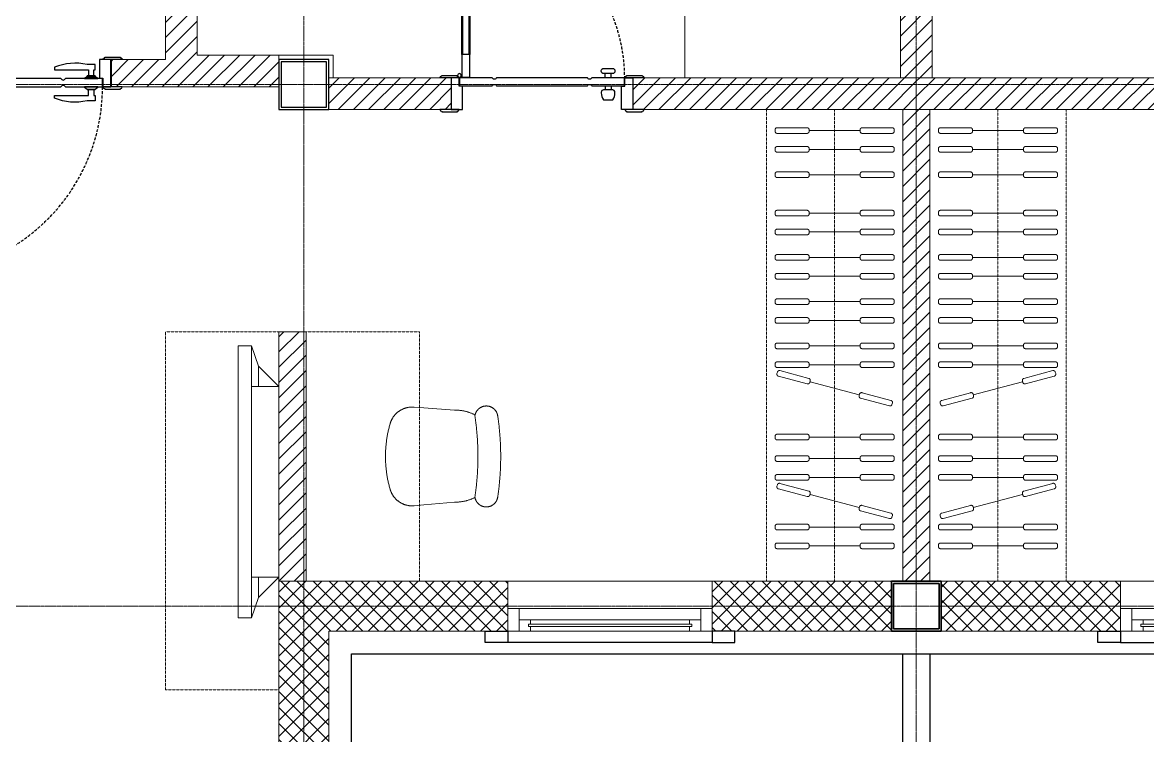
# Model space of a CAD drawing. Header units: millimetres. Extents: x 0 to 71617, y -15450 to 30894.
# Drawn here: x 48567 to 53526, y -7426 to -4283 of the extents above; entities that cross this region are included whole.
import ezdxf

# ---------------------------------------------------------------- set-up
doc = ezdxf.new("R2010")
doc.units = ezdxf.units.MM
for name, pattern in [('CENTER2', [1.125, 0.75, -0.125, 0.125, -0.125]), ('DASHED2', [0.375, 0.25, -0.125]), ('HIDDEN', [0.375, 0.25, -0.125])]:
    doc.linetypes.add(name, pattern=pattern)
for name, color, linetype, lineweight in [('axis', 40, 'CENTER2', 5), ('Brick Wall Hatch', 254, 'Continuous', 5), ('DIM2', 4, 'Continuous', 5), ('DOOR', 4, 'Continuous', 5), ('Furniture', 36, 'Continuous', 5), ('Hatch', 8, 'Continuous', 5), ('LINE-DETAIL-SAKURA', 2, 'Continuous', 30), ('Wall Brick', 5, 'Continuous', 15), ('Window', 133, 'Continuous', 5)]:
    doc.layers.add(name, color=color, linetype=linetype, lineweight=lineweight)
for name, color, linetype in [('COL', 5, 'Continuous'), ('DIM', 4, 'Continuous'), ('Wall', 7, 'Continuous')]:
    doc.layers.add(name, color=color, linetype=linetype)
pattern_1 = [(45, (-747547.1, -513433.095), (-33.6759605, 33.6759605), [])]
pattern_2 = [(135, (-86110, -5210), (-35.35534, -35.35534), []), (225, (-86110, -5210), (35.35534, -35.35534), [])]

# ---------------------------------------------------------------- blocks, each defined once
blk = doc.blocks.new('FENCE-1ST')
at = {"layer": 'Wall', "elevation": -8.5}
blk.add_lwpolyline([(33112.5, 110), (33940, 110), (33940, 4890), (34060, 4890), (34060, 110), (34887.5, 110), (34887.5, -110), (33112.5, -110)], close=True, dxfattribs=at)
blk = doc.blocks.new('Col-1')
at = {"layer": 'COL'}
for points in [[(-10, -10), (210, -10), (210, 210), (-10, 210)], [(0, 0), (200, 0), (200, 200), (0, 200)]]:
    blk.add_lwpolyline(points, close=True, dxfattribs=at)
blk = doc.blocks.new('COL-1ST')
at = {"layer": 'COL'}
for p in [(29200, 2200), (31900, -100)]:
    blk.add_blockref('Col-1', p, dxfattribs=at)
at = {"layer": 'COL', "xscale": -1}
blk.add_blockref('Col-1', (32100, -100), dxfattribs=at)
blk = doc.blocks.new('AW6')
at = {"layer": 'Wall'}
for points in [[(-100, 0), (0, 0), (0, -50), (-100, -50)], [(1000, 0), (900, 0), (900, -50), (1000, -50)]]:
    blk.add_lwpolyline(points, close=True, dxfattribs=at)
blk.add_lwpolyline([(0, -50), (900, -50)], dxfattribs=at)
at = {"layer": 'Wall Brick'}
blk.add_lwpolyline([(0, 220), (900, 220), (900, 100), (0, 100)], close=True, dxfattribs=at)
at = {"layer": 'Window'}
blk.add_line((850, 100), (50, 100), dxfattribs=at)
for points in [[(0, 0), (0, 100), (50, 100), (50, 0)], [(90, 30), (810, 30), (810, 20), (90, 20)]]:
    blk.add_lwpolyline(points, close=True, dxfattribs=at)
for points in [[(850, 100), (850, 0), (900, 0), (900, 100), (850, 100)], [(100, 20), (100, 0), (50, 0), (50, 50), (100, 50), (100, 30)], [(100, 30), (100, 50), (800, 50), (800, 30)], [(800, 20), (800, 0), (100, 0), (100, 20)]]:
    blk.add_lwpolyline(points, dxfattribs=at)
at = {"layer": 'Window', "elevation": 0}
blk.add_lwpolyline([(800, 30), (800, 50), (850, 50), (850, 0), (800, 0), (800, 20)], dxfattribs=at)
blk = doc.blocks.new('WD1')
at = {"layer": 'DOOR', "lineweight": -2, "ltscale": 50}
for points in [[(35, 140), (-50, 140, -0.414201), (-42, 148), (-42, 150), (27, 150), (27, 148, -0.414176)], [(850, 140), (765, 140, -0.414201), (773, 148), (773, 150), (842, 150), (842, 148, -0.414176)], [(671.3, 97.1), (711.7, 97.1, -0.185244), (721.7, 67.1), (721.7, 64.2, -0.414214), (711.7, 54.2), (671.3, 54.2, -0.414214), (661.3, 64.2), (661.3, 67.1, -0.185244)], [(671.3, 97.1), (711.7, 97.1, -0.185244), (721.7, 67.1), (721.7, 64.2, -0.414214), (711.7, 54.2), (671.3, 54.2, -0.414214), (661.3, 64.2), (661.3, 67.1, -0.185244)], [(27, 0), (-50, 0, 0.414201), (-42, -8), (-42, -10), (27, -10)], [(34.7, -2.1, 0.066611), (35, 0), (27, 0), (27, 0), (27, 0), (27, -8, 0.040249), (28.3, -7.9, -0.293982)], [(37, 36), (86, 36), (180, 36, 0.633815), (200, 36), (600, 36, 0.633815), (620, 36), (763, 36), (763, 0), (758, 0), (620, 0, 0.633815), (600, 0), (200, 0, 0.633815), (180, 0), (37, 0)], [(850, 0), (765, 0, 0.414201), (773, -8), (773, -10), (842, -10), (842, -8, 0.414176)], [(671.3, -41.1), (711.7, -41.1, 0.414214), (721.7, -31.1), (721.7, -28.2, 0.414214), (711.7, -18.2), (671.3, -18.2, 0.414214), (661.3, -28.2), (661.3, -31.1, 0.414214)], [(671.3, -41.1), (711.7, -41.1, 0.414214), (721.7, -31.1), (721.7, -28.2, 0.414214), (711.7, -18.2), (671.3, -18.2, 0.414214), (661.3, -28.2), (661.3, -31.1, 0.414214)]]:
    blk.add_lwpolyline(points, format="xyb", close=True, dxfattribs=at)
for points in [[(35, 0), (0, 0), (0, 140), (50, 140), (50, 38), (35, 38), (35, 0)], [(765, 0), (800, 0), (800, 140), (750, 140), (750, 38), (765, 38), (765, 0)], [(678.8, 36), (678.8, 54.2)], [(678.8, 36), (678.8, 54.2)], [(704.2, 36), (704.2, 54.2)], [(678.8, 0), (678.8, -18.2)], [(704.2, 0), (704.2, -18.2)], [(704.2, 0), (704.2, -18.2)]]:
    blk.add_lwpolyline(points, dxfattribs=at)
for points in [[(82, -102), (46, -102), (46, -2), (82, -2)], [(82, -628), (82, -102), (46, -102), (46, -628)], [(76.8, -628), (76.8, -102), (51.2, -102), (51.2, -628)], [(82, -628), (46, -628), (46, -728), (82, -728)]]:
    blk.add_lwpolyline(points, close=True, dxfattribs=at)
blk.add_circle((36, -10), 8, dxfattribs=at)
at = {"layer": 'DOOR', "linetype": 'DASHED2', "lineweight": -2, "ltscale": 50}
blk.add_arc((37, 0), 726, 270.7103, 0, dxfattribs=at)
blk = doc.blocks.new('WD2')
at = {"layer": 'DOOR', "lineweight": 30, "ltscale": 50}
for points in [[(35, 120), (-50, 120, -0.414201), (-42, 128), (-42, 130), (27, 130), (27, 128, -0.414176)], [(831, 98), (795, 98, 0.155754), (651, 86), (651, 74), (801, 74), (801, 48), (825, 48), (825, 74), (831, 74)], [(950, 120), (865, 120, -0.414201), (873, 128), (873, 130), (942, 130), (942, 128, -0.414176)], [(27, 0), (-50, 0, 0.414201), (-42, -8), (-42, -10), (27, -10)], [(34.7, -2.1, 0.066611), (35, 0), (27, 0), (27, 0), (27, 0), (27, -8, 0.040249), (28.3, -7.9, -0.293982)], [(831, -62), (795, -62, -0.155754), (651, -50), (651, -38), (801, -38), (801, -12), (825, -12), (825, -38), (831, -38)], [(950, 0), (865, 0, 0.414201), (873, -8), (873, -10), (942, -10), (942, -8, 0.414176)]]:
    blk.add_lwpolyline(points, format="xyb", close=True, dxfattribs=at)
for points in [[(35, 0), (0, 0), (0, 120), (50, 120), (50, 38), (35, 38), (35, 0)], [(865, 0), (900, 0), (900, 120), (850, 120), (850, 38), (865, 38), (865, 0)], [(200, 36), (200, 36), (37, 36), (37, 0), (42, 0), (200, 0)], [(680, 36), (220, 36)], [(220, 2), (220, 0), (680, 0)], [(700, 0), (863, 0), (863, 36), (801, 36), (700, 36)], [(783, 36), (783, 38), (795, 46), (795, 48), (831, 48), (831, 46), (843, 38), (843, 36), (783, 36)], [(220, 0), (680, 0)], [(783, 0), (783, -2), (795, -10), (795, -12), (831, -12), (831, -10), (843, -2), (843, 0), (783, 0)]]:
    blk.add_lwpolyline(points, dxfattribs=at)
for points in [[(783, 36), (843, 36), (843, 38), (783, 38)], [(795, 46), (831, 46), (831, 48), (795, 48)], [(82, -102), (46, -102), (46, -2), (82, -2)], [(783, 0), (843, 0), (843, -2), (783, -2)], [(795, -10), (831, -10), (831, -12), (795, -12)], [(82, -728), (82, -102), (46, -102), (46, -728)], [(76.8, -728), (76.8, -102), (51.2, -102), (51.2, -728)], [(82, -728), (46, -728), (46, -828), (82, -828)]]:
    blk.add_lwpolyline(points, close=True, dxfattribs=at)
blk.add_circle((36, -10), 8, dxfattribs=at)
for centre, start, end in [((210, 40.7), 205.2657, 334.7343), ((210, -4.7), 25.2657, 154.7343), ((690, 40.7), 205.2657, 334.7343), ((690, -4.7), 25.2657, 154.7343)]:
    blk.add_arc(centre, 11, start, end, dxfattribs=at)
at = {"layer": 'DOOR', "linetype": 'HIDDEN', "lineweight": -2, "ltscale": 50}
blk.add_arc((37, 0), 826, 270.6243, 0, dxfattribs=at)
blk = doc.blocks.new('2D WALL-1ST')
at = {"layer": 'Brick Wall Hatch'}
h = blk.add_hatch(dxfattribs=at)
h.set_pattern_fill('LINE', color=256, scale=15, angle=45, style=0)
h.set_pattern_definition(pattern_1)
h.paths.add_polyline_path([(24566.2, 8690), (24566.2, 8810), (24000, 8810), (24000, 8690)])
h.paths.add_polyline_path([(26390, 8690), (26166.2, 8690), (26166.2, 8810), (26390, 8810)])
h.paths.add_polyline_path([(27400, 5290), (27700, 5290), (27700, 5410), (27610, 5410), (27610, 8690), (28350, 8690), (28350, 8810), (26610, 8810), (26610, 8690), (27490, 8690), (27490, 5410), (27400, 5410)])
h.paths.add_polyline_path([(31150, 8690), (31890, 8690), (31890, 8810), (31150, 8810)])
h.paths.add_polyline_path([(24110, 5410), (26500, 5410), (26500, 5290), (24110, 5290)])
h.paths.add_polyline_path([(28690, 5200), (28830, 5200), (28830, 5270), (29190, 5270), (29190, 5410), (28600, 5410), (28600, 5290), (28690, 5290)])
h.paths.add_polyline_path([(31890, 5410), (29410, 5410), (29410, 5270), (31890, 5270), (31890, 5290)])
h.paths.add_polyline_path([(29190, 2290), (29190, 2430), (28830, 2430), (28830, 3730), (30880, 3730), (30880, 3870), (28830, 3870), (28830, 4400), (28690, 4400), (28690, 2410), (28451.7, 2410), (28451.7, 2290)])
h.paths.add_polyline_path([(31930, 3540), (30880, 3540), (30880, 4060), (31930, 4060)])
h.paths.add_polyline_path([(31930, 3920), (31930, 3680), (31020, 3680), (31020, 3920)], flags=17)
h.paths.add_polyline_path([(29410, 2190), (29950, 2190), (29950, 2330), (29410, 2330)])
h.paths.add_polyline_path([(30750, 2190), (32000, 2190), (32000, 2330), (30750, 2330)])
h.paths.add_polyline_path([(24110, 2290), (27551.7, 2290), (27551.7, 2410), (24110, 2410)])
h = blk.add_hatch(dxfattribs=at)
h.set_pattern_fill('LINE', color=256, scale=15, angle=45, style=0)
h.set_pattern_definition(pattern_1)
h.paths.add_polyline_path([(39430, 8690), (39430, 8810), (40000, 8810), (40000, 8690)])
h.paths.add_polyline_path([(37610, 8690), (37830, 8690), (37830, 8810), (37610, 8810)])
h.paths.add_polyline_path([(36600, 5290), (36300, 5290), (36300, 5410), (36390, 5410), (36390, 8690), (35650, 8690), (35650, 8810), (37390, 8810), (37390, 8690), (36510, 8690), (36510, 5410), (36600, 5410)])
h.paths.add_polyline_path([(32850, 8690), (32110, 8690), (32110, 8810), (32850, 8810)])
h.paths.add_polyline_path([(39890, 5410), (37500, 5410), (37500, 5290), (39890, 5290)])
h.paths.add_polyline_path([(35310, 5200), (35170, 5200), (35170, 5270), (34810, 5270), (34810, 5410), (35400, 5410), (35400, 5290), (35310, 5290)])
h.paths.add_polyline_path([(32110, 5410), (34590, 5410), (34590, 5270), (32110, 5270), (32110, 5290)])
h.paths.add_polyline_path([(34810, 2290), (34810, 2430), (35170, 2430), (35170, 3730), (33120, 3730), (33120, 3870), (35170, 3870), (35170, 4400), (35310, 4400), (35310, 2410), (35548.3, 2410), (35548.3, 2290)])
h.paths.add_polyline_path([(32070, 3540), (33120, 3540), (33120, 4060), (32070, 4060)])
h.paths.add_polyline_path([(32070, 3920), (32070, 3680), (32980, 3680), (32980, 3920)], flags=17)
h.paths.add_polyline_path([(34590, 2190), (34050, 2190), (34050, 2330), (34590, 2330)])
h.paths.add_polyline_path([(33250, 2190), (32000, 2190), (32000, 2330), (33250, 2330)])
h.paths.add_polyline_path([(39890, 2290), (36448.3, 2290), (36448.3, 2410), (39890, 2410)])
h = blk.add_hatch(dxfattribs=at)
h.set_pattern_fill('LINE', color=256, scale=15, angle=45, style=0)
h.set_pattern_definition(pattern_1)
h.paths.add_polyline_path([(32060, 2190), (31940, 2190), (31940, 110), (32060, 110)])
h.paths.add_polyline_path([(32070, 2410), (31930, 2410), (31930, 5190), (32070, 5190)])
h = blk.add_hatch(dxfattribs=at)
h.set_pattern_fill('LINE', color=256, scale=15, angle=45, style=0)
h.set_pattern_definition(pattern_1)
h.paths.add_polyline_path([(31940, 2190), (32060, 2190), (32060, 110), (31940, 110)])
h.paths.add_polyline_path([(31930, 2330), (32070, 2330), (32070, 5190), (31930, 5190)])
h = blk.add_hatch(dxfattribs=at)
h.set_pattern_fill('LINE', color=256, scale=15, angle=45, style=0)
h.set_pattern_definition(pattern_1)
h.paths.add_polyline_path([(29190, 1210), (29310, 1210), (29310, 110), (29190, 110)])
at = {"layer": 'Hatch'}
h = blk.add_hatch(dxfattribs=at)
h.set_pattern_fill('NET', color=256, scale=400, angle=135, style=0)
h.set_pattern_definition(pattern_2)
h.paths.add_polyline_path([(25010, -1610), (25010, -1090), (25469.7, -1090), (25469.7, -1310), (25229.7, -1310), (25229.7, -1610)])
h.paths.add_polyline_path([(28950, -1310), (28950, -1090), (29190, -1090), (29190, -1310)])
h.paths.add_polyline_path([(29190, -1310), (29410, -1310), (29410, -1610), (29190, -1610)])
h.paths.add_polyline_path([(29190, -1090), (29190, 110), (29310, 110), (30200, 110), (30200, -110), (29410, -110), (29410, -1090)])
h.paths.add_polyline_path([(31100, 110), (31890, 110), (31890, -110), (31100, -110)])
h = blk.add_hatch(dxfattribs=at)
h.set_pattern_fill('NET', color=256, scale=400, angle=135, style=0)
h.set_pattern_definition(pattern_2)
h.paths.add_polyline_path([(38990, -1610), (38990, -1090), (38530.3, -1090), (38530.3, -1310), (38770.3, -1310), (38770.3, -1610)])
h.paths.add_polyline_path([(35050, -1310), (35050, -1090), (34810, -1090), (34810, -1310)])
h.paths.add_polyline_path([(34810, -1310), (34590, -1310), (34590, -1610), (34810, -1610)])
h.paths.add_polyline_path([(34810, -1090), (34810, 110), (34690, 110), (33800, 110), (33800, -110), (34590, -110), (34590, -1090)])
h.paths.add_polyline_path([(32900, 110), (32110, 110), (32110, -110), (32900, -110)])
blk.add_lwpolyline([(30980, 2940), (30980, 2330)], dxfattribs=at)
at = {"layer": 'Wall'}
blk.add_lwpolyline([(-210, 2190), (-210, -210), (2490.7, -210), (2500.7, -1710), (13510, -1710), (13510, -210), (18490, -210), (18490, -1710), (29510, -1710), (29510, -210), (34490, -210), (34490, -1710), (45510, -1710), (45510, -210), (48210, -210), (48210, 2190)], dxfattribs=at)
at = {"layer": 'Wall Brick'}
for points in [[(32070, 2330), (31930, 2330), (31930, 5190), (32070, 5190)], [(31930, 2330), (32070, 2330), (32070, 5190), (31930, 5190)], [(29190, 2290), (29190, 2430), (28830, 2430), (28830, 3730), (30880, 3730), (30880, 3870), (28830, 3870), (28830, 4400), (28690, 4400), (28690, 2410), (28451.7, 2410), (28451.7, 2290)], [(29410, 2190), (29950, 2190), (29950, 2330), (29410, 2330)], [(30750, 2190), (32000, 2190), (32000, 2330), (30750, 2330)], [(33250, 2190), (32000, 2190), (32000, 2330), (33250, 2330)], [(32060, 2190), (31940, 2190), (31940, 110), (32060, 110)], [(32060, 2190), (31940, 2190), (31940, 110), (32060, 110)], [(31940, 2190), (32060, 2190), (32060, 110), (31940, 110)], [(31940, 2190), (32060, 2190), (32060, 110), (31940, 110)], [(29190, 1210), (29310, 1210), (29310, 110), (29190, 110)], [(29190, -1090), (29190, 110), (29310, 110), (29310, 110), (30200, 110), (30200, -110), (29410, -110), (29410, -1090)], [(31100, 110), (31890, 110), (31890, -110), (31100, -110)], [(32900, 110), (32110, 110), (32110, -110), (32900, -110)]]:
    blk.add_lwpolyline(points, close=True, dxfattribs=at)
blk.add_lwpolyline([(29190, 2430), (29430, 2430), (29430, 2330)], dxfattribs=at)
at = {"xscale": -1}
blk.add_blockref('AW6', (31100, -110), dxfattribs=at)
blk.add_blockref('AW6', (32900, -110))
at = {"layer": 'DIM', "xscale": -1, "rotation": 180}
blk.add_blockref('WD1', (29950, 2330), dxfattribs=at)
at = {"layer": 'DIM'}
blk.add_blockref('WD2', (27549.7, 2290), dxfattribs=at)
blk = doc.blocks.new('A$C53EF435A')
at = {"layer": 'Furniture', "linetype": 'HIDDEN', "ltscale": 500}
for p, q in [((-0.2144, 0.1697), (-0.2046, 0.3048)), ((0.2137, 0.1697), (0.2017, 0.3048))]:
    blk.add_line(p, q, dxfattribs=at)
blk.add_lwpolyline([(0.2137, 0.1697), (0.2175, 0.1269, -0.358502), (0.1445, 0.0204, -0.141508), (-0.1445, 0.0204, -0.358502), (-0.2175, 0.1269), (-0.2144, 0.1697)], format="xyb", dxfattribs=at)
for centre, radius, start, end in [((0, -0.7112), 1.2192, 81.5445, 98.4555), ((-0.1718, 0.4445), 0.0508, 98.4555, 261.5445), ((0.1718, 0.4445), 0.0508, 278.4555, 81.5445), ((0, -0.8117), 1.2192, 81.5445, 98.4555), ((-0.0014, 0.3048), 0.2032, 153.618, 180), ((-0.0014, 0.3048), 0.2032, 0, 26.2122)]:
    blk.add_arc(centre, radius, start, end, dxfattribs=at)
blk = doc.blocks.new('sgsdgh')
at = {"layer": 'Furniture', "linetype": 'HIDDEN', "ltscale": 500}
for p, q in [((1584.9846, 424.972), (1584.9846, 424.84)), ((1585.0006, 424.981), (1584.9936, 424.981)), ((1585.0096, 424.84), (1585.0096, 424.972)), ((1585.0676, 424.972), (1585.0676, 424.84)), ((1585.0836, 424.981), (1585.0766, 424.981)), ((1585.0926, 424.84), (1585.0926, 424.972)), ((1585.1174, 424.9602), (1585.1516, 424.8327)), ((1585.1305, 424.973), (1585.1238, 424.9712)), ((1585.1757, 424.8391), (1585.1416, 424.9666)), ((1585.2866, 424.972), (1585.2866, 424.84)), ((1585.3026, 424.981), (1585.2956, 424.981)), ((1585.3116, 424.84), (1585.3116, 424.972)), ((1585.3696, 424.972), (1585.3696, 424.84)), ((1585.3856, 424.981), (1585.3786, 424.981)), ((1585.3946, 424.84), (1585.3946, 424.972)), ((1585.4643, 424.84), (1585.4643, 424.972)), ((1585.4733, 424.981), (1585.4803, 424.981)), ((1585.4893, 424.972), (1585.4893, 424.84)), ((1585.6142, 424.9602), (1585.6483, 424.8327)), ((1585.6273, 424.973), (1585.6205, 424.9712)), ((1585.6725, 424.8391), (1585.6383, 424.9666)), ((1585.7834, 424.972), (1585.7834, 424.84)), ((1585.7994, 424.981), (1585.7924, 424.981)), ((1585.8084, 424.84), (1585.8084, 424.972)), ((1585.8664, 424.972), (1585.8664, 424.84)), ((1585.8824, 424.981), (1585.8754, 424.981)), ((1585.8914, 424.84), (1585.8914, 424.972)), ((1585.9784, 424.972), (1585.9784, 424.84)), ((1585.9944, 424.981), (1585.9874, 424.981)), ((1586.0034, 424.84), (1586.0034, 424.972)), ((1586.0614, 424.972), (1586.0614, 424.84)), ((1586.0774, 424.981), (1586.0704, 424.981)), ((1586.0864, 424.84), (1586.0864, 424.972)), ((1586.1735, 424.972), (1586.1735, 424.84)), ((1586.1895, 424.981), (1586.1825, 424.981)), ((1586.1985, 424.84), (1586.1985, 424.972)), ((1586.2565, 424.972), (1586.2565, 424.84)), ((1586.2725, 424.981), (1586.2655, 424.981)), ((1586.2815, 424.84), (1586.2815, 424.972)), ((1586.3686, 424.972), (1586.3686, 424.84)), ((1586.3846, 424.981), (1586.3776, 424.981)), ((1586.3936, 424.84), (1586.3936, 424.972)), ((1586.4516, 424.972), (1586.4516, 424.84)), ((1586.4676, 424.981), (1586.4606, 424.981)), ((1586.4766, 424.84), (1586.4766, 424.972)), ((1586.6209, 424.972), (1586.6209, 424.84)), ((1586.6369, 424.981), (1586.6299, 424.981)), ((1586.6459, 424.84), (1586.6459, 424.972)), ((1586.7329, 424.972), (1586.7329, 424.84)), ((1586.7489, 424.981), (1586.7419, 424.981)), ((1586.7579, 424.84), (1586.7579, 424.972)), ((1586.8159, 424.972), (1586.8159, 424.84)), ((1586.8319, 424.981), (1586.8249, 424.981)), ((1586.8409, 424.84), (1586.8409, 424.972)), ((1584.9936, 424.831), (1585.0006, 424.831)), ((1584.9971, 424.606), (1584.9971, 424.831)), ((1585.0766, 424.831), (1585.0836, 424.831)), ((1585.0801, 424.606), (1585.0801, 424.831)), ((1585.1626, 424.8263), (1585.1694, 424.8281)), ((1585.2242, 424.6099), (1585.166, 424.8272)), ((1585.2956, 424.831), (1585.3026, 424.831)), ((1585.2991, 424.606), (1585.2991, 424.831)), ((1585.3786, 424.831), (1585.3856, 424.831)), ((1585.3821, 424.606), (1585.3821, 424.831)), ((1585.4803, 424.831), (1585.4733, 424.831)), ((1585.4768, 424.606), (1585.4768, 424.831)), ((1585.6594, 424.8263), (1585.6661, 424.8281)), ((1585.721, 424.6099), (1585.6627, 424.8272)), ((1585.7924, 424.831), (1585.7994, 424.831)), ((1585.7959, 424.606), (1585.7959, 424.831)), ((1585.8754, 424.831), (1585.8824, 424.831)), ((1585.8789, 424.606), (1585.8789, 424.831)), ((1585.9874, 424.831), (1585.9944, 424.831)), ((1585.9909, 424.606), (1585.9909, 424.831)), ((1586.0704, 424.831), (1586.0774, 424.831)), ((1586.0739, 424.606), (1586.0739, 424.831)), ((1586.1825, 424.831), (1586.1895, 424.831)), ((1586.186, 424.606), (1586.186, 424.831)), ((1586.2655, 424.831), (1586.2725, 424.831)), ((1586.269, 424.606), (1586.269, 424.831)), ((1586.3776, 424.831), (1586.3846, 424.831)), ((1586.3811, 424.606), (1586.3811, 424.831)), ((1586.4606, 424.831), (1586.4676, 424.831)), ((1586.4641, 424.606), (1586.4641, 424.831)), ((1586.6299, 424.831), (1586.6369, 424.831)), ((1586.6334, 424.606), (1586.6334, 424.831)), ((1586.7419, 424.831), (1586.7489, 424.831)), ((1586.7454, 424.606), (1586.7454, 424.831)), ((1586.8249, 424.831), (1586.8319, 424.831)), ((1586.8284, 424.606), (1586.8284, 424.831)), ((1584.9846, 424.465), (1584.9846, 424.597)), ((1584.9936, 424.606), (1585.0006, 424.606)), ((1585.0096, 424.597), (1585.0096, 424.465)), ((1585.0676, 424.465), (1585.0676, 424.597)), ((1585.0766, 424.606), (1585.0836, 424.606)), ((1585.0926, 424.597), (1585.0926, 424.465)), ((1585.2486, 424.4704), (1585.2145, 424.5979)), ((1585.2208, 424.609), (1585.2276, 424.6108)), ((1585.2386, 424.6044), (1585.2728, 424.4769)), ((1585.2866, 424.465), (1585.2866, 424.597)), ((1585.2956, 424.606), (1585.3026, 424.606)), ((1585.3116, 424.597), (1585.3116, 424.465)), ((1585.3696, 424.465), (1585.3696, 424.597)), ((1585.3786, 424.606), (1585.3856, 424.606)), ((1585.3946, 424.597), (1585.3946, 424.465)), ((1585.4643, 424.597), (1585.4643, 424.465)), ((1585.4803, 424.606), (1585.4733, 424.606)), ((1585.4893, 424.465), (1585.4893, 424.597)), ((1585.7454, 424.4704), (1585.7112, 424.5979)), ((1585.7176, 424.609), (1585.7244, 424.6108)), ((1585.7354, 424.6044), (1585.7696, 424.4769)), ((1585.7834, 424.465), (1585.7834, 424.597)), ((1585.7924, 424.606), (1585.7994, 424.606)), ((1585.8084, 424.597), (1585.8084, 424.465)), ((1585.8664, 424.465), (1585.8664, 424.597)), ((1585.8754, 424.606), (1585.8824, 424.606)), ((1585.8914, 424.597), (1585.8914, 424.465)), ((1585.9784, 424.465), (1585.9784, 424.597)), ((1585.9874, 424.606), (1585.9944, 424.606)), ((1586.0034, 424.597), (1586.0034, 424.465)), ((1586.0614, 424.465), (1586.0614, 424.597)), ((1586.0704, 424.606), (1586.0774, 424.606)), ((1586.0864, 424.597), (1586.0864, 424.465)), ((1586.1735, 424.465), (1586.1735, 424.597)), ((1586.1825, 424.606), (1586.1895, 424.606)), ((1586.1985, 424.597), (1586.1985, 424.465)), ((1586.2565, 424.465), (1586.2565, 424.597)), ((1586.2655, 424.606), (1586.2725, 424.606)), ((1586.2815, 424.597), (1586.2815, 424.465)), ((1586.3686, 424.465), (1586.3686, 424.597)), ((1586.3776, 424.606), (1586.3846, 424.606)), ((1586.3936, 424.597), (1586.3936, 424.465)), ((1586.4516, 424.465), (1586.4516, 424.597)), ((1586.4606, 424.606), (1586.4676, 424.606)), ((1586.4766, 424.597), (1586.4766, 424.465)), ((1586.6209, 424.465), (1586.6209, 424.597)), ((1586.6299, 424.606), (1586.6369, 424.606)), ((1586.6459, 424.597), (1586.6459, 424.465)), ((1586.7329, 424.465), (1586.7329, 424.597)), ((1586.7419, 424.606), (1586.7489, 424.606)), ((1586.7579, 424.597), (1586.7579, 424.465)), ((1586.8159, 424.465), (1586.8159, 424.597)), ((1586.8249, 424.606), (1586.8319, 424.606)), ((1586.8409, 424.597), (1586.8409, 424.465)), ((1585.0006, 424.456), (1584.9936, 424.456)), ((1585.0836, 424.456), (1585.0766, 424.456)), ((1585.2664, 424.4659), (1585.2597, 424.4641)), ((1585.3026, 424.456), (1585.2956, 424.456)), ((1585.3856, 424.456), (1585.3786, 424.456)), ((1585.4733, 424.456), (1585.4803, 424.456)), ((1585.7632, 424.4659), (1585.7564, 424.4641)), ((1585.7994, 424.456), (1585.7924, 424.456)), ((1585.8824, 424.456), (1585.8754, 424.456)), ((1585.9944, 424.456), (1585.9874, 424.456)), ((1586.0774, 424.456), (1586.0704, 424.456)), ((1586.1895, 424.456), (1586.1825, 424.456)), ((1586.2725, 424.456), (1586.2655, 424.456)), ((1586.3846, 424.456), (1586.3776, 424.456)), ((1586.4676, 424.456), (1586.4606, 424.456)), ((1586.6369, 424.456), (1586.6299, 424.456)), ((1586.7489, 424.456), (1586.7419, 424.456)), ((1586.8319, 424.456), (1586.8249, 424.456))]:
    blk.add_line(p, q, dxfattribs=at)
for centre, start, end in [((1584.9936, 424.972), 90, 180), ((1585.0006, 424.972), 360, 90), ((1585.0766, 424.972), 90, 180), ((1585.0836, 424.972), 360, 90), ((1585.1261, 424.9625), 105, 195), ((1585.1329, 424.9643), 15, 105), ((1585.2956, 424.972), 90, 180), ((1585.3026, 424.972), 360, 90), ((1585.3786, 424.972), 90, 180), ((1585.3856, 424.972), 360, 90), ((1585.4733, 424.972), 90, 180), ((1585.4803, 424.972), 0, 90), ((1585.6229, 424.9625), 105, 195), ((1585.6296, 424.9643), 15, 105), ((1585.7924, 424.972), 90, 180), ((1585.7994, 424.972), 360, 90), ((1585.8754, 424.972), 90, 180), ((1585.8824, 424.972), 360, 90), ((1585.9874, 424.972), 90, 180), ((1585.9944, 424.972), 360, 90), ((1586.0704, 424.972), 90, 180), ((1586.0774, 424.972), 360, 90), ((1586.1825, 424.972), 90, 180), ((1586.1895, 424.972), 360, 90), ((1586.2655, 424.972), 90, 180), ((1586.2725, 424.972), 360, 90), ((1586.3776, 424.972), 90, 180), ((1586.3846, 424.972), 360, 90), ((1586.4606, 424.972), 90, 180), ((1586.4676, 424.972), 360, 90), ((1586.6299, 424.972), 90, 180), ((1586.6369, 424.972), 360, 90), ((1586.7419, 424.972), 90, 180), ((1586.7489, 424.972), 360, 90), ((1586.8249, 424.972), 90, 180), ((1586.8319, 424.972), 360, 90), ((1584.9936, 424.84), 180, 270), ((1585.0006, 424.84), 270, 360), ((1585.0766, 424.84), 180, 270), ((1585.0836, 424.84), 270, 360), ((1585.167, 424.8368), 285, 15), ((1585.2956, 424.84), 180, 270), ((1585.3026, 424.84), 270, 360), ((1585.3786, 424.84), 180, 270), ((1585.3856, 424.84), 270, 360), ((1585.4733, 424.84), 180, 270), ((1585.4803, 424.84), 270, 0), ((1585.6638, 424.8368), 285, 15), ((1585.7924, 424.84), 180, 270), ((1585.7994, 424.84), 270, 360), ((1585.8754, 424.84), 180, 270), ((1585.8824, 424.84), 270, 360), ((1585.9874, 424.84), 180, 270), ((1585.9944, 424.84), 270, 360), ((1586.0704, 424.84), 180, 270), ((1586.0774, 424.84), 270, 360), ((1586.1825, 424.84), 180, 270), ((1586.1895, 424.84), 270, 360), ((1586.2655, 424.84), 180, 270), ((1586.2725, 424.84), 270, 360), ((1586.3776, 424.84), 180, 270), ((1586.3846, 424.84), 270, 360), ((1586.4606, 424.84), 180, 270), ((1586.4676, 424.84), 270, 360), ((1586.6299, 424.84), 180, 270), ((1586.6369, 424.84), 270, 360), ((1586.7419, 424.84), 180, 270), ((1586.7489, 424.84), 270, 360), ((1586.8249, 424.84), 180, 270), ((1586.8319, 424.84), 270, 360), ((1585.1603, 424.835), 195, 285), ((1585.657, 424.835), 195, 285), ((1584.9936, 424.597), 90, 180), ((1585.0006, 424.597), 360, 90), ((1585.0766, 424.597), 90, 180), ((1585.0836, 424.597), 360, 90), ((1585.2232, 424.6003), 105, 195), ((1585.2299, 424.6021), 15, 105), ((1585.2956, 424.597), 90, 180), ((1585.3026, 424.597), 360, 90), ((1585.3786, 424.597), 90, 180), ((1585.3856, 424.597), 360, 90), ((1585.4733, 424.597), 90, 180), ((1585.4803, 424.597), 0, 90), ((1585.7199, 424.6003), 105, 195), ((1585.7267, 424.6021), 15, 105), ((1585.7924, 424.597), 90, 180), ((1585.7994, 424.597), 360, 90), ((1585.8754, 424.597), 90, 180), ((1585.8824, 424.597), 360, 90), ((1585.9874, 424.597), 90, 180), ((1585.9944, 424.597), 360, 90), ((1586.0704, 424.597), 90, 180), ((1586.0774, 424.597), 360, 90), ((1586.1825, 424.597), 90, 180), ((1586.1895, 424.597), 360, 90), ((1586.2655, 424.597), 90, 180), ((1586.2725, 424.597), 360, 90), ((1586.3776, 424.597), 90, 180), ((1586.3846, 424.597), 360, 90), ((1586.4606, 424.597), 90, 180), ((1586.4676, 424.597), 360, 90), ((1586.6299, 424.597), 90, 180), ((1586.6369, 424.597), 360, 90), ((1586.7419, 424.597), 90, 180), ((1586.7489, 424.597), 360, 90), ((1586.8249, 424.597), 90, 180), ((1586.8319, 424.597), 360, 90), ((1584.9936, 424.465), 180, 270), ((1585.0006, 424.465), 270, 360), ((1585.0766, 424.465), 180, 270), ((1585.0836, 424.465), 270, 360), ((1585.2573, 424.4728), 195, 285), ((1585.2641, 424.4746), 285, 15), ((1585.2956, 424.465), 180, 270), ((1585.3026, 424.465), 270, 360), ((1585.3786, 424.465), 180, 270), ((1585.3856, 424.465), 270, 360), ((1585.4733, 424.465), 180, 270), ((1585.4803, 424.465), 270, 0), ((1585.7541, 424.4728), 195, 285), ((1585.7609, 424.4746), 285, 15), ((1585.7924, 424.465), 180, 270), ((1585.7994, 424.465), 270, 360), ((1585.8754, 424.465), 180, 270), ((1585.8824, 424.465), 270, 360), ((1585.9874, 424.465), 180, 270), ((1585.9944, 424.465), 270, 360), ((1586.0704, 424.465), 180, 270), ((1586.0774, 424.465), 270, 360), ((1586.1825, 424.465), 180, 270), ((1586.1895, 424.465), 270, 360), ((1586.2655, 424.465), 180, 270), ((1586.2725, 424.465), 270, 360), ((1586.3776, 424.465), 180, 270), ((1586.3846, 424.465), 270, 360), ((1586.4606, 424.465), 180, 270), ((1586.4676, 424.465), 270, 360), ((1586.6299, 424.465), 180, 270), ((1586.6369, 424.465), 270, 360), ((1586.7419, 424.465), 180, 270), ((1586.7489, 424.465), 270, 360), ((1586.8249, 424.465), 180, 270), ((1586.8319, 424.465), 270, 360)]:
    blk.add_arc(centre, 0.009, start, end, dxfattribs=at)
blk = doc.blocks.new('TV')
at = {"color": 0, "linetype": 'ByBlock', "lineweight": -2}
for p, q in [((-350, 0), (-425, -75)), ((350, 0), (425, -75)), ((-500, -100), (-425, -75)), ((425, -75), (500, -100))]:
    blk.add_line(p, q, dxfattribs=at)
for points in [[(-350, -100), (350, -100), (350, 0), (-350, 0)], [(-500, -150), (500, -150), (500, -100), (-500, -100)]]:
    blk.add_lwpolyline(points, close=True, dxfattribs=at)
for points in [[(-425, -75), (-350, -75)], [(425, -75), (350, -75)]]:
    blk.add_lwpolyline(points, dxfattribs=at)
blk = doc.blocks.new('FURNITURE-1ST')
at = {"layer": 'Furniture', "linetype": 'HIDDEN', "elevation": 0.1}
for points in [[(31340, 110), (31940, 110), (31940, 2190), (31340, 2190)], [(32660, 110), (32060, 110), (32060, 2190), (32660, 2190)], [(28690, 1210), (29190, 1210), (29190, -369.2), (28690, -369.2)], [(29810, 110), (29310, 110), (29310, 1210), (29810, 1210)]]:
    blk.add_lwpolyline(points, close=True, dxfattribs=at)
for points in [[(31640, 2190), (31640, 110)], [(32360, 2190), (32360, 110)]]:
    blk.add_lwpolyline(points, dxfattribs=at)
at = {"layer": 'Furniture', "ltscale": 500, "extrusion": (0, 0, -1), "yscale": 1000, "zscale": -1000}
for p, xscale, rotation in [((393078.5, -1584731.3, -0.1), 1000, 90), ((-457078.5, -1584731.3, -0.1), -1000, 270)]:
    blk.add_blockref('sgsdgh', p, dxfattribs=dict(at, xscale=xscale, rotation=rotation))
at = {"layer": 'Furniture', "ltscale": 500, "rotation": 270}
for name, p, xscale, yscale, zscale in [('TV', (29190, 547.9, 0.1), -1.200000000186265, 1.200000000186265, 1.200000000186265), ('A$C53EF435A', (29660, 660, 0.1), 1000, 1000, 1000)]:
    blk.add_blockref(name, p, dxfattribs=dict(at, xscale=xscale, yscale=yscale, zscale=zscale))
blk = doc.blocks.new('GRIDLINE-GF')
at = {"layer": 'axis'}
for p, q in [((26600, -6362.2, -0.1), (26600, 12546.8)), ((29300, -6362.2, -0.1), (29300, 12546.8)), ((48410, 3500, 0), (-4020, 3500, 7.6)), ((48410, 1200), (-4020, 1200))]:
    blk.add_line(p, q, dxfattribs=at)

msp = doc.modelspace()

# ---------------------------------------------------------------- block references
at = {"layer": 'Defpoints', "color": 6}
msp.add_blockref('COL-1ST', (20506.5, -6856.1, 7.9), dxfattribs=at)
at = {"layer": 'DIM2'}
msp.add_blockref('GRIDLINE-GF', (23206.5, -8056.5, 7.9), dxfattribs=at)
at = {"layer": 'Furniture', "linetype": 'HIDDEN'}
msp.add_blockref('FURNITURE-1ST', (20506.5, -6856.1, 7.8), dxfattribs=at)
at = {"layer": 'LINE-DETAIL-SAKURA'}
msp.add_blockref('FENCE-1ST', (18506.5, -11956.1, 15.9), dxfattribs=at)
at = {"layer": 'Wall Brick'}
msp.add_blockref('2D WALL-1ST', (20506.5, -6856.1, 7.9), dxfattribs=at)

doc.saveas('drawing.dxf')
